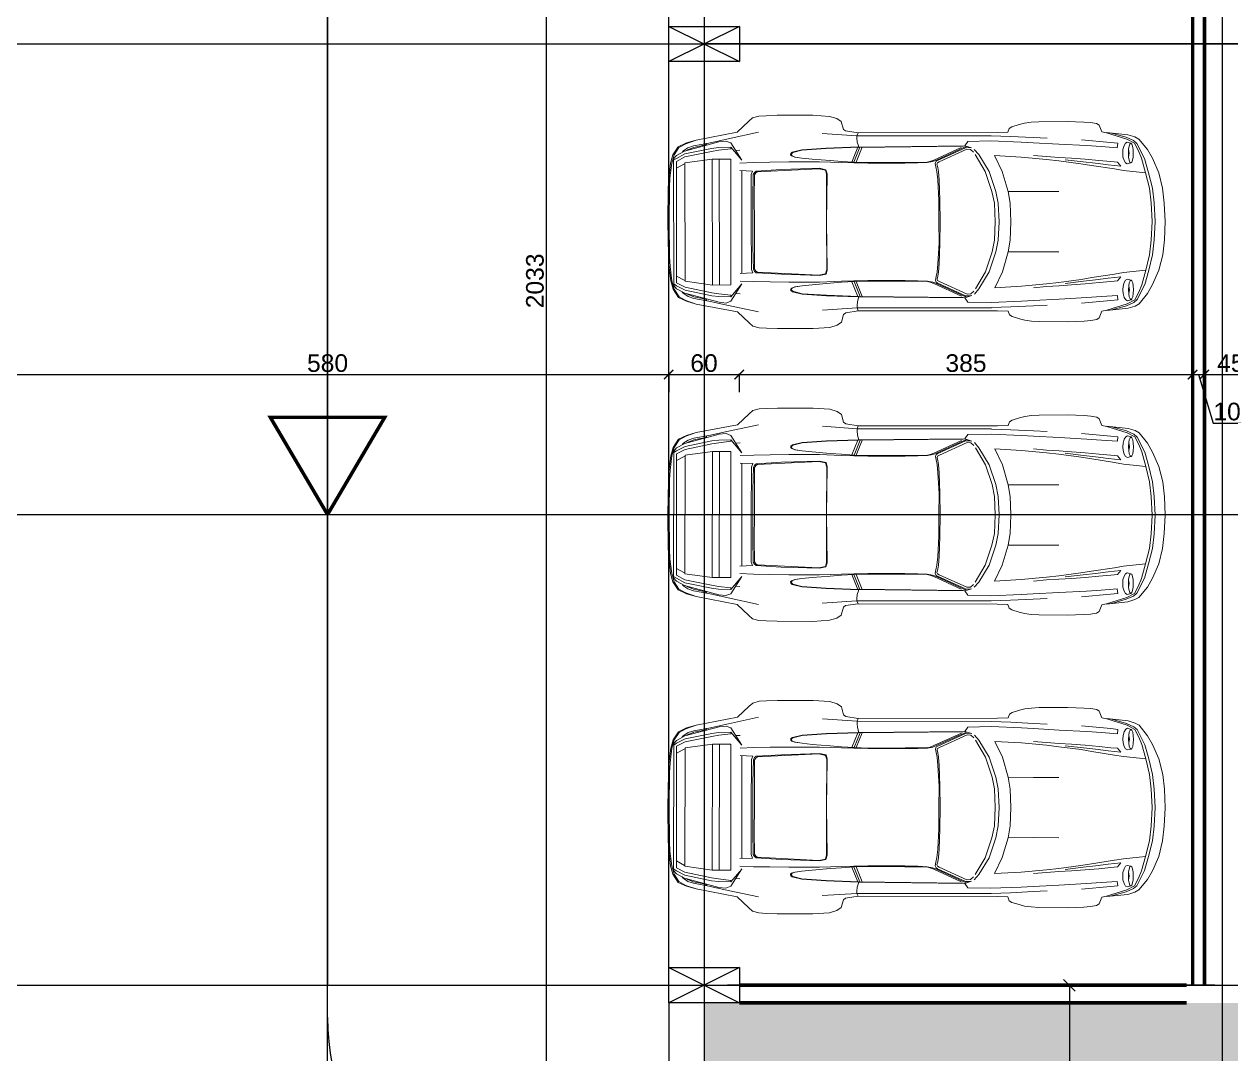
# Model space of a CAD drawing. Extents: x 250879 to 348495, y -51522 to -9360.
# Drawn here: x 302632 to 303658, y -23152 to -22276 of the extents above; entities that cross this region are included whole.
import ezdxf

# ---------------------------------------------------------------- set-up
doc = ezdxf.new("R2010")
doc.units = 0
doc.layers.get('0').update_dxf_attribs({"linetype": 'CONTINUOUS'})
doc.layers.get('DEFPOINTS').update_dxf_attribs({"color": 9, "linetype": 'CONTINUOUS'})
doc.layers.add('A-text finishing', color=6, linetype='CONTINUOUS', lineweight=13)
doc.layers.add('FIGURES', color=153, linetype='CONTINUOUS', lineweight=0)
for name, color, linetype in [('AXIS', 1, 'CONTINUOUS'), ('COLUMN', 5, 'CONTINUOUS'), ('FURNITURE', 4, 'CONTINUOUS'), ('HATCH', 8, 'CONTINUOUS'), ('WALL', 7, 'CONTINUOUS')]:
    doc.layers.add(name, color=color, linetype=linetype)
doc.styles.add('CITYBLUEPRINT', font='cityb___.ttf', dxfattribs={"width": 0.8})
doc.styles.get("Standard").update_dxf_attribs({"font": 'sanss___.ttf', "height": 15})
doc.dimstyles.new('50', dxfattribs={"dimtxt": 30, "dimasz": 10, "dimexe": 5, "dimexo": 6, "dimgap": 5, "dimtad": 0, "dimdec": 0, "dimdsep": 46, "dimtxsty": 'CITYBLUEPRINT', "dimblk1": 'OBLIQUE', "dimblk2": 'OBLIQUE', "dimsah": 1, "dimcen": 0.05, "dimdle": 0.03, "dimclrd": 24, "dimclre": 22, "dimclrt": 30, "dimadec": 0, "dimazin": 0, "dimtfac": 1, "dimtdec": 0, "dimtix": 1, "dimtmove": 0, "dimatfit": 3, "dimldrblk": 'OBLIQUE', "dimfxl": 1, "dimtolj": 1, "dimtzin": 0, "dimarcsym": 0})
doc.dimstyles.new('STANDARD$0', dxfattribs={"dimscale": 0, "dimtxt": 12, "dimasz": 8, "dimexe": 15, "dimexo": 0.0625, "dimgap": 2, "dimtad": 1, "dimdec": 0, "dimzin": 0, "dimdsep": 46, "dimtxsty": 'Standard', "dimblk1": 'ARCHTICK', "dimblk2": 'ARCHTICK', "dimsah": 1, "dimcen": 0.09, "dimdle": 15, "dimclrd": 3, "dimclre": 3, "dimclrt": 3, "dimazin": 0, "dimtfac": 1, "dimtdec": 0, "dimtofl": 0, "dimtmove": 1, "dimatfit": 3, "dimldrblk": 'ARCHTICK', "dimfxl": 1.0455, "dimfxlon": 1, "dimtolj": 1, "dimtzin": 0, "dimarcsym": 0})

# ---------------------------------------------------------------- blocks, each defined once
blk = doc.blocks.new('XREF1$0$02PCAR09')
at = {"color": 0, "linetype": 'ByBlock'}
for p, q in [((-139.39, 33.77), (-143.26, 30.05)), ((-138.14, 34.83), (-139.39, 33.77)), ((-136.04, 35.43), (-138.14, 34.83)), ((-133.57, 35.58), (-136.04, 35.43)), ((-129.86, 35.7), (-133.57, 35.58)), ((-117.88, 35.7), (-129.86, 35.7)), ((-112.33, 35.34), (-117.88, 35.7)), ((-109.85, 34.59), (-112.33, 35.34)), ((-108.47, 33.6), (-109.85, 34.59)), ((-107.73, 30.95), (-108.47, 33.6)), ((-48.85, 32.53), (-51.29, 31.76)), ((-47.09, 33.02), (-48.85, 32.53)), ((-44.85, 33.29), (-47.09, 33.02)), ((-42.26, 33.45), (-44.85, 33.29)), ((-32.75, 33.53), (-42.26, 33.45)), ((-27.18, 33.31), (-32.75, 33.53)), ((-24.96, 33.14), (-27.18, 33.31)), ((-22.98, 32.83), (-24.96, 33.14)), ((-22.13, 32.24), (-22.98, 32.83)), ((-143.26, 30.05), (-157.04, 27.42)), ((-136.16, 30.07), (-146.25, 27.9)), ((-103.18, 28.82), (-114.79, 29.59)), ((-107, 30.43), (-107.73, 30.95)), ((-102.8, 29.76), (-107, 30.43)), ((-103.18, 28.82), (-102.8, 29.76)), ((-58.2, 28.79), (-103.18, 28.82)), ((-103.18, 28.09), (-103.18, 28.82)), ((-56.22, 29.83), (-102.8, 29.76)), ((-58.2, 28.77), (-51.78, 28.55)), ((-52.64, 29.95), (-56.22, 29.83)), ((-52.16, 31.23), (-52.64, 29.95)), ((-51.29, 31.76), (-52.16, 31.23)), ((-51.78, 28.55), (-44.15, 28.14)), ((-21.22, 30), (-22.13, 32.24)), ((-19.65, 29.66), (-21.22, 30)), ((-12.48, 29.04), (-19.65, 29.78)), ((-12.79, 27.56), (-19.65, 29.66)), ((-13.04, 28.18), (-17.96, 29.55)), ((-10.14, 28.29), (-12.48, 29.04)), ((-8.78, 27.56), (-10.14, 28.29)), ((-164.79, 22.49), (-162.98, 25.22)), ((-162.81, 24.98), (-164.42, 22.49)), ((-162.98, 25.22), (-160.29, 26.5)), ((-160.49, 26.23), (-162.81, 24.98)), ((-159.78, 24.91), (-161.5, 23.73)), ((-149.39, 26.87), (-160.88, 23.8)), ((-151.85, 24.65), (-160.77, 22.81)), ((-157.04, 27.42), (-160.49, 26.23)), ((-160.29, 26.5), (-157.04, 27.42)), ((-159.78, 24.24), (-160.17, 23.99)), ((-157.91, 25.53), (-159.78, 24.91)), ((-157.91, 25.01), (-159.78, 24.24)), ((-152.81, 26.43), (-157.91, 25.53)), ((-153.83, 25.85), (-157.91, 25.01)), ((-153.47, 26.28), (-153.83, 25.85)), ((-146.25, 27.9), (-152.81, 26.43)), ((-149.51, 24.91), (-151.85, 24.65)), ((-145.43, 25.03), (-149.51, 24.91)), ((-149.51, 24.04), (-145.43, 24.53)), ((-147.04, 27.13), (-149.39, 26.87)), ((-145.43, 26.52), (-147.04, 27.13)), ((-141.73, 20.71), (-145.43, 26.52)), ((-145.43, 25.03), (-141.73, 20.73)), ((-145.43, 24.53), (-145.43, 25.03)), ((-121.6, 24.01), (-113.44, 24.57)), ((-121.58, 24.14), (-113.44, 24.69)), ((-113.44, 24.69), (-102.68, 25.08)), ((-113.44, 24.57), (-102.68, 24.96)), ((-104.9, 20.03), (-102.9, 24.96)), ((-104.22, 19.99), (-102.17, 24.96)), ((-101.45, 24.96), (-103.47, 19.98)), ((-103.06, 26.7), (-103.18, 28.09)), ((-102.68, 25.44), (-103.06, 26.7)), ((-67.1, 25.44), (-102.68, 25.06)), ((-102.68, 25.08), (-102.68, 25.44)), ((-102.68, 24.94), (-67.65, 25.32)), ((-102.68, 25.06), (-102.68, 24.94)), ((-77.45, 20.66), (-68.24, 24.88)), ((-67.39, 24.89), (-76.59, 20.66)), ((-76.17, 20.52), (-66.86, 24.77)), ((-66.4, 24.24), (-75.65, 20.03)), ((-66.42, 25.2), (-67.39, 24.89)), ((-67.1, 25.46), (-66.11, 26.89)), ((-67.1, 25.54), (-67.1, 25.54)), ((-64.81, 24.72), (-67.1, 25.46)), ((-66.86, 24.77), (-65.78, 24.81)), ((-65.14, 24.16), (-66.4, 24.24)), ((-58.32, 27.06), (-66.11, 26.89)), ((-65.78, 24.81), (-64.81, 24.72)), ((-48.2, 26.63), (-58.32, 27.06)), ((-44.15, 26.41), (-48.2, 26.63)), ((-44.15, 28.14), (-39.54, 27.93)), ((-35.6, 25.95), (-44.15, 26.41)), ((-26.33, 25.46), (-35.6, 25.95)), ((-28.03, 27.35), (-18.29, 26.45)), ((-21.41, 25.08), (-26.33, 25.46)), ((-16.03, 24.72), (-21.41, 25.08)), ((-18.29, 26.45), (-15.88, 26.19)), ((-15.88, 26.19), (-16.03, 24.72)), ((-14.12, 24.14), (-13.76, 25.41)), ((-13.76, 25.41), (-13.28, 26.26)), ((-13.28, 26.26), (-12.67, 26.55)), ((-10.59, 27.09), (-13.04, 28.18)), ((-10.26, 26.19), (-12.79, 27.56)), ((-12.67, 26.55), (-11.49, 26.19)), ((-12.31, 22.86), (-12.22, 24.26)), ((-12.22, 24.26), (-12.07, 25.22)), ((-12.22, 24.26), (-12.04, 22.86)), ((-12.07, 25.22), (-11.81, 25.93)), ((-11.81, 25.93), (-11.49, 26.19)), ((-11.49, 26.19), (-11.18, 25.93)), ((-11.18, 25.93), (-10.93, 25.22)), ((-10.93, 25.22), (-10.74, 24.13)), ((-9.43, 26.13), (-10.59, 27.09)), ((-8.9, 23.63), (-10.26, 26.19)), ((-6.9, 21.08), (-9.43, 26.13)), ((-5.94, 24.09), (-8.78, 27.56)), ((-165.56, 19.69), (-164.79, 22.49)), ((-164.42, 22.49), (-165.19, 19.69)), ((-163.6, 22.32), (-164.59, 21.21)), ((-163.6, 21.32), (-164.59, 20.71)), ((-164.59, -21.21), (-164.59, 21.21)), ((-160.88, 23.8), (-163.6, 22.32)), ((-160.77, 22.81), (-163.6, 21.32)), ((-163.6, 20.33), (-160.77, 21.82)), ((-163.6, 20.33), (-163.6, -20.33)), ((-161.5, 23.73), (-161.74, 23.33)), ((-160.77, 21.82), (-151.85, 23.66)), ((-160.77, 19.82), (-151.61, 21.07)), ((-151.85, 23.66), (-149.51, 24.04)), ((-151.61, 21.07), (-151.61, -21.07)), ((-151.61, 21.07), (-145.43, 21.07)), ((-149.26, 21.07), (-149.26, -21.19)), ((-145.43, -21.07), (-145.43, 21.07)), ((-142.39, 24.02), (-143.85, 23.95)), ((-125.42, 22.45), (-125.37, 22.96)), ((-125.08, 22.11), (-125.42, 22.45)), ((-125.37, 22.96), (-124.86, 23.34)), ((-125.15, 22.43), (-125.13, 22.84)), ((-124.89, 22.11), (-125.15, 22.43)), ((-125.13, 22.84), (-124.69, 23.22)), ((-124.01, 21.73), (-125.08, 22.11)), ((-123.84, 21.73), (-124.89, 22.11)), ((-124.86, 23.34), (-121.58, 24.14)), ((-124.69, 23.22), (-121.6, 24.01)), ((-121.62, 21.38), (-124.01, 21.73)), ((-121.62, 21.38), (-123.84, 21.73)), ((-118.22, 21.03), (-121.62, 21.38)), ((-112.19, 20.51), (-118.22, 21.03)), ((-108.37, 20.23), (-112.19, 20.51)), ((-104.22, 19.99), (-108.37, 20.23)), ((-78.74, 20.2), (-77.45, 20.66)), ((-77.21, 20.44), (-77.89, 20.2)), ((-76.59, 20.66), (-77.21, 20.44)), ((-76.95, 19.52), (-76.71, 20.25)), ((-76.71, 20.25), (-76.17, 20.52)), ((-64.13, 23.29), (-65.14, 24.16)), ((-62.4, 22.49), (-63.89, 24.21)), ((-60.22, 16.82), (-63.6, 22.49)), ((-58.97, 16.82), (-62.4, 22.49)), ((-57.13, 22.11), (-54.53, 16.8)), ((-48.2, 21.63), (-57.13, 22.11)), ((-39.78, 20.85), (-48.2, 21.63)), ((-39.78, 21.75), (-44.12, 22.11)), ((-35.6, 21.46), (-39.78, 21.75)), ((-35.6, 20.37), (-39.78, 20.85)), ((-31.38, 21.21), (-35.6, 21.46)), ((-28.21, 19.38), (-35.6, 20.37)), ((-33.48, 20.69), (-27.45, 19.99)), ((-26.79, 20.88), (-31.38, 21.21)), ((-22.2, 20.45), (-26.79, 20.88)), ((-18.2, 20.06), (-22.2, 20.45)), ((-14.22, 22.91), (-14.12, 24.14)), ((-14.12, 21.68), (-14.22, 22.91)), ((-13.76, 20.44), (-14.12, 21.68)), ((-13.28, 19.65), (-13.76, 20.44)), ((-12.24, 21.56), (-12.31, 22.86)), ((-12.04, 22.86), (-12.24, 21.56)), ((-12.07, 20.57), (-12.24, 21.58)), ((-11.81, 19.84), (-12.07, 20.57)), ((-10.93, 20.51), (-11.18, 19.81)), ((-10.74, 21.58), (-10.93, 20.51)), ((-10.74, 24.13), (-10.69, 22.86)), ((-10.69, 22.86), (-10.74, 21.58)), ((-7.91, 21.15), (-8.9, 23.63)), ((-6.56, 16.32), (-7.91, 21.15)), ((-5.57, 16.32), (-6.9, 21.08)), ((-4.27, 21.14), (-5.94, 24.09)), ((-2.17, 16.31), (-4.27, 21.14)), ((-166.21, 14.44), (-165.56, 19.69)), ((-165.19, 19.69), (-165.8, 14.82)), ((-163.6, 18.05), (-160.88, 19.53)), ((-160.77, 19.82), (-160.77, -19.82)), ((-137.77, 19.96), (-142.39, 19.75)), ((-138.14, 17.06), (-142.38, 17.26)), ((-141.73, 17.26), (-141.73, -17.16)), ((-138.57, 15.9), (-138.14, 17.06)), ((-137.51, 16.58), (-137.9, 15.9)), ((-132.34, 20.03), (-137.77, 19.96)), ((-136.98, 17.01), (-137.51, 16.58)), ((-137.48, 15.78), (-137.08, 16.44)), ((-137.08, 16.44), (-136.55, 16.78)), ((-128.55, 17.52), (-136.98, 17.01)), ((-136.55, 16.78), (-115.95, 17.82)), ((-126.04, 20.1), (-132.34, 20.03)), ((-115.76, 17.94), (-128.55, 17.52)), ((-115.78, 20.11), (-126.04, 20.1)), ((-115.95, 17.82), (-113.73, 17.36)), ((-108.37, 19.87), (-115.78, 20.11)), ((-113.56, 17.48), (-115.76, 17.94)), ((-113.73, 17.36), (-113.35, 15.95)), ((-113.2, 16.07), (-113.56, 17.48)), ((-104.27, 19.73), (-108.37, 19.87)), ((-99.56, 19.65), (-104.27, 19.73)), ((-99.52, 19.84), (-104.22, 19.99)), ((-87.11, 19.64), (-99.56, 19.65)), ((-87.11, 19.87), (-99.52, 19.84)), ((-82.86, 19.87), (-87.11, 19.87)), ((-82.86, 19.72), (-87.11, 19.64)), ((-79.67, 19.98), (-82.86, 19.87)), ((-79.63, 19.86), (-82.86, 19.72)), ((-79.67, 19.96), (-78.74, 20.2)), ((-77.89, 20.2), (-79.63, 19.86)), ((-76.73, 18.37), (-76.95, 19.52)), ((-76.42, 16.82), (-76.73, 18.37)), ((-76.22, 19.69), (-76.44, 19.24)), ((-76.44, 19.24), (-76.15, 18.22)), ((-76.1, 14.07), (-76.42, 16.82)), ((-75.65, 20.03), (-76.22, 19.69)), ((-76.15, 18.22), (-75.93, 16.82)), ((-75.93, 16.82), (-75.72, 13.98)), ((-60.22, 16.82), (-60.22, 16.82)), ((-58, 10.14), (-60.22, 16.82)), ((-56.75, 10.14), (-58.97, 16.82)), ((-54.53, 16.8), (-52.55, 10.14)), ((-24.62, 18.78), (-28.21, 19.38)), ((-27.45, 19.99), (-23.36, 19.5)), ((-17.01, 17.6), (-24.62, 18.78)), ((-23.36, 19.5), (-19.12, 18.97)), ((-19.12, 18.97), (-14.89, 18.51)), ((-16, 19.87), (-18.2, 20.06)), ((-13.95, 17.11), (-17.01, 17.6)), ((-14.89, 18.51), (-16, 19.87)), ((-6.56, 16.32), (-13.95, 17.11)), ((-12.67, 19.33), (-13.28, 19.65)), ((-11.49, 19.6), (-12.67, 19.33)), ((-11.49, 19.6), (-11.81, 19.84)), ((-11.18, 19.81), (-11.49, 19.6)), ((-5.26, 11.13), (-6.56, 16.32)), ((-4.27, 11.13), (-5.57, 16.32)), ((-0.87, 11.13), (-2.17, 16.31)), ((-166.35, 11.22), (-166.21, 14.44)), ((-165.8, 14.82), (-165.94, 11.59)), ((-138.66, 0), (-138.57, 15.9)), ((-137.9, 15.9), (-138.04, 8.28)), ((-137.56, 8.16), (-137.48, 15.78)), ((-113.4, -0.02), (-113.2, 16.07)), ((-113.35, 15.95), (-113.4, 0.02)), ((-76.1, 14.07), (-75.74, 7.15)), ((-75.72, 13.98), (-75.43, 7.15)), ((-166.57, 0.02), (-166.35, 11.22)), ((-165.94, 11.59), (-166.08, 0)), ((-138.04, 8.28), (-138.04, 0)), ((-137.56, 0), (-137.56, 8.16)), ((-57.13, 6.18), (-58, 10.14)), ((-55.9, 6.18), (-56.75, 10.14)), ((-52.55, 10.14), (-44.12, 10.09)), ((-52.55, 10.14), (-51.92, 6.18)), ((-44.12, 10.09), (-35.6, 10.09)), ((-4.7, 6.2), (-5.26, 11.13)), ((-3.7, 6.2), (-4.27, 11.13)), ((-0.31, 6.18), (-0.87, 11.13)), ((-75.74, 7.15), (-75.77, 0)), ((-75.43, 7.15), (-75.4, 0)), ((-56.89, 0), (-57.13, 6.18)), ((-55.64, 0), (-55.9, 6.18)), ((-51.92, 6.18), (-51.68, 0)), ((-4.39, 0), (-4.7, 6.2)), ((-3.4, 0), (-3.7, 6.2)), ((0, 0), (-0.31, 6.18)), ((-165.94, -11.59), (-166.08, 0)), ((-138.66, 0), (-138.57, -15.9)), ((-138.04, -8.28), (-138.04, 0)), ((-137.56, 0), (-137.56, -8.16)), ((-113.4, 0.02), (-113.2, -16.07)), ((-75.74, -7.15), (-75.77, 0)), ((-75.43, -7.15), (-75.4, 0)), ((-56.89, 0), (-57.13, -6.18)), ((-55.64, 0), (-55.9, -6.18)), ((-51.92, -6.18), (-51.68, 0)), ((-4.39, 0), (-4.7, -6.2)), ((-3.4, 0), (-3.7, -6.2)), ((0, 0), (-0.31, -6.18)), ((-166.57, -0.02), (-166.35, -11.22)), ((-113.35, -15.95), (-113.4, -0.02)), ((-76.1, -14.07), (-75.74, -7.15)), ((-75.72, -13.98), (-75.43, -7.15)), ((-57.13, -6.18), (-58, -10.14)), ((-55.9, -6.18), (-56.75, -10.14)), ((-52.55, -10.14), (-51.92, -6.18)), ((-4.7, -6.2), (-5.26, -11.13)), ((-3.7, -6.2), (-4.27, -11.13)), ((-0.31, -6.18), (-0.87, -11.13)), ((-166.35, -11.22), (-166.21, -14.44)), ((-165.8, -14.82), (-165.94, -11.59)), ((-137.9, -15.9), (-138.04, -8.28)), ((-137.56, -8.16), (-137.48, -15.78)), ((-58, -10.14), (-60.22, -16.82)), ((-56.75, -10.14), (-58.97, -16.82)), ((-54.53, -16.8), (-52.55, -10.14)), ((-52.55, -10.14), (-44.12, -10.09)), ((-44.12, -10.09), (-35.6, -10.09)), ((-5.26, -11.13), (-6.56, -16.32)), ((-4.27, -11.13), (-5.57, -16.32)), ((-0.87, -11.13), (-2.17, -16.31)), ((-166.21, -14.44), (-165.56, -19.69)), ((-165.19, -19.69), (-165.8, -14.82)), ((-138.57, -15.9), (-138.14, -17.06)), ((-137.51, -16.58), (-137.9, -15.9)), ((-137.48, -15.78), (-137.08, -16.44)), ((-113.73, -17.36), (-113.35, -15.95)), ((-113.2, -16.07), (-113.56, -17.48)), ((-76.1, -14.07), (-76.42, -16.82)), ((-75.93, -16.82), (-75.72, -13.98)), ((-165.56, -19.69), (-164.79, -22.49)), ((-164.42, -22.49), (-165.19, -19.69)), ((-163.6, -18.05), (-160.88, -19.53)), ((-160.77, -19.82), (-151.61, -21.07)), ((-137.77, -19.96), (-142.39, -19.75)), ((-138.14, -17.06), (-142.38, -17.26)), ((-132.34, -20.03), (-137.77, -19.96)), ((-136.98, -17.01), (-137.51, -16.58)), ((-137.08, -16.44), (-136.55, -16.78)), ((-128.55, -17.52), (-136.98, -17.01)), ((-136.55, -16.78), (-115.95, -17.82)), ((-126.04, -20.1), (-132.34, -20.03)), ((-115.76, -17.94), (-128.55, -17.52)), ((-115.78, -20.11), (-126.04, -20.1)), ((-115.95, -17.82), (-113.73, -17.36)), ((-108.37, -19.87), (-115.78, -20.11)), ((-113.56, -17.48), (-115.76, -17.94)), ((-104.27, -19.73), (-108.37, -19.87)), ((-104.22, -19.99), (-108.37, -20.23)), ((-104.9, -20.03), (-102.9, -24.96)), ((-99.56, -19.65), (-104.27, -19.73)), ((-99.52, -19.84), (-104.22, -19.99)), ((-104.22, -19.99), (-102.17, -24.96)), ((-101.45, -24.96), (-103.47, -19.98)), ((-87.11, -19.64), (-99.56, -19.65)), ((-87.11, -19.87), (-99.52, -19.84)), ((-82.86, -19.72), (-87.11, -19.64)), ((-82.86, -19.87), (-87.11, -19.87)), ((-79.63, -19.86), (-82.86, -19.72)), ((-79.67, -19.98), (-82.86, -19.87)), ((-79.67, -19.96), (-78.74, -20.2)), ((-77.89, -20.2), (-79.63, -19.86)), ((-78.74, -20.2), (-77.45, -20.66)), ((-77.21, -20.44), (-77.89, -20.2)), ((-76.73, -18.37), (-76.95, -19.52)), ((-76.95, -19.52), (-76.71, -20.25)), ((-76.42, -16.82), (-76.73, -18.37)), ((-76.44, -19.24), (-76.15, -18.22)), ((-76.22, -19.69), (-76.44, -19.24)), ((-75.65, -20.03), (-76.22, -19.69)), ((-76.15, -18.22), (-75.93, -16.82)), ((-66.4, -24.24), (-75.65, -20.03)), ((-60.22, -16.82), (-63.6, -22.49)), ((-58.97, -16.82), (-62.4, -22.49)), ((-60.22, -16.82), (-60.22, -16.82)), ((-57.13, -22.11), (-54.53, -16.8)), ((-28.21, -19.38), (-35.6, -20.37)), ((-33.48, -20.69), (-27.45, -19.99)), ((-24.62, -18.78), (-28.21, -19.38)), ((-27.45, -19.99), (-23.36, -19.5)), ((-17.01, -17.6), (-24.62, -18.78)), ((-23.36, -19.5), (-19.12, -18.97)), ((-18.2, -20.06), (-22.2, -20.45)), ((-19.12, -18.97), (-14.89, -18.51)), ((-16, -19.87), (-18.2, -20.06)), ((-13.95, -17.11), (-17.01, -17.6)), ((-14.89, -18.51), (-16, -19.87)), ((-6.56, -16.32), (-13.95, -17.11)), ((-13.28, -19.65), (-13.76, -20.44)), ((-12.67, -19.33), (-13.28, -19.65)), ((-11.49, -19.6), (-12.67, -19.33)), ((-11.81, -19.84), (-12.07, -20.57)), ((-11.49, -19.6), (-11.81, -19.84)), ((-11.18, -19.81), (-11.49, -19.6)), ((-10.93, -20.51), (-11.18, -19.81)), ((-6.56, -16.32), (-7.91, -21.15)), ((-5.57, -16.32), (-6.9, -21.08)), ((-2.17, -16.31), (-4.27, -21.14)), ((-164.79, -22.49), (-162.98, -25.22)), ((-163.6, -21.32), (-164.59, -20.71)), ((-163.6, -22.32), (-164.59, -21.21)), ((-162.81, -24.98), (-164.42, -22.49)), ((-163.6, -20.33), (-160.77, -21.82)), ((-160.77, -22.81), (-163.6, -21.32)), ((-160.88, -23.8), (-163.6, -22.32)), ((-161.5, -23.73), (-161.74, -23.33)), ((-159.78, -24.91), (-161.5, -23.73)), ((-149.39, -26.87), (-160.88, -23.8)), ((-160.77, -21.82), (-151.85, -23.66)), ((-151.85, -24.65), (-160.77, -22.81)), ((-159.78, -24.24), (-160.17, -23.99)), ((-151.85, -23.66), (-149.51, -24.04)), ((-151.61, -21.07), (-145.43, -21.07)), ((-149.51, -24.04), (-145.43, -24.53)), ((-141.73, -20.71), (-145.43, -26.52)), ((-145.43, -25.03), (-141.73, -20.73)), ((-142.39, -24.02), (-143.85, -23.95)), ((-125.08, -22.11), (-125.42, -22.45)), ((-125.42, -22.45), (-125.37, -22.96)), ((-125.37, -22.96), (-124.86, -23.34)), ((-124.89, -22.11), (-125.15, -22.43)), ((-125.15, -22.43), (-125.13, -22.84)), ((-125.13, -22.84), (-124.69, -23.22)), ((-124.01, -21.73), (-125.08, -22.11)), ((-123.84, -21.73), (-124.89, -22.11)), ((-124.86, -23.34), (-121.58, -24.14)), ((-124.69, -23.22), (-121.6, -24.01)), ((-121.62, -21.38), (-124.01, -21.73)), ((-121.62, -21.38), (-123.84, -21.73)), ((-118.22, -21.03), (-121.62, -21.38)), ((-121.6, -24.01), (-113.44, -24.57)), ((-121.58, -24.14), (-113.44, -24.69)), ((-112.19, -20.51), (-118.22, -21.03)), ((-108.37, -20.23), (-112.19, -20.51)), ((-77.45, -20.66), (-68.24, -24.88)), ((-76.59, -20.66), (-77.21, -20.44)), ((-76.71, -20.25), (-76.17, -20.52)), ((-67.39, -24.89), (-76.59, -20.66)), ((-76.17, -20.52), (-66.86, -24.77)), ((-65.14, -24.16), (-66.4, -24.24)), ((-64.13, -23.29), (-65.14, -24.16)), ((-62.4, -22.49), (-63.89, -24.21)), ((-48.2, -21.63), (-57.13, -22.11)), ((-39.78, -20.85), (-48.2, -21.63)), ((-39.78, -21.75), (-44.12, -22.11)), ((-35.6, -20.37), (-39.78, -20.85)), ((-35.6, -21.46), (-39.78, -21.75)), ((-31.38, -21.21), (-35.6, -21.46)), ((-26.79, -20.88), (-31.38, -21.21)), ((-22.2, -20.45), (-26.79, -20.88)), ((-14.12, -21.68), (-14.22, -22.91)), ((-14.22, -22.91), (-14.12, -24.14)), ((-13.76, -20.44), (-14.12, -21.68)), ((-14.12, -24.14), (-13.76, -25.41)), ((-12.24, -21.56), (-12.31, -22.86)), ((-12.31, -22.86), (-12.22, -24.26)), ((-12.07, -20.57), (-12.24, -21.58)), ((-12.04, -22.86), (-12.24, -21.56)), ((-12.22, -24.26), (-12.04, -22.86)), ((-10.74, -21.58), (-10.93, -20.51)), ((-10.93, -25.22), (-10.74, -24.13)), ((-10.69, -22.86), (-10.74, -21.58)), ((-10.74, -24.13), (-10.69, -22.86)), ((-8.9, -23.63), (-10.26, -26.19)), ((-6.9, -21.08), (-9.43, -26.13)), ((-7.91, -21.15), (-8.9, -23.63)), ((-5.94, -24.09), (-8.78, -27.56)), ((-4.27, -21.14), (-5.94, -24.09)), ((-162.98, -25.22), (-160.29, -26.5)), ((-160.49, -26.23), (-162.81, -24.98)), ((-157.04, -27.42), (-160.49, -26.23)), ((-160.29, -26.5), (-157.04, -27.42)), ((-157.91, -25.01), (-159.78, -24.24)), ((-157.91, -25.53), (-159.78, -24.91)), ((-153.83, -25.85), (-157.91, -25.01)), ((-152.81, -26.43), (-157.91, -25.53)), ((-143.26, -30.05), (-157.04, -27.42)), ((-153.47, -26.28), (-153.83, -25.85)), ((-146.25, -27.9), (-152.81, -26.43)), ((-149.51, -24.91), (-151.85, -24.65)), ((-145.43, -25.03), (-149.51, -24.91)), ((-147.04, -27.13), (-149.39, -26.87)), ((-145.43, -26.52), (-147.04, -27.13)), ((-136.16, -30.07), (-146.25, -27.9)), ((-145.43, -24.53), (-145.43, -25.03)), ((-113.44, -24.57), (-102.68, -24.96)), ((-113.44, -24.69), (-102.68, -25.08)), ((-103.06, -26.7), (-103.18, -28.09)), ((-103.18, -28.09), (-103.18, -28.82)), ((-102.68, -25.44), (-103.06, -26.7)), ((-102.68, -25.06), (-102.68, -24.94)), ((-102.68, -24.94), (-67.65, -25.32)), ((-67.1, -25.44), (-102.68, -25.06)), ((-102.68, -25.08), (-102.68, -25.44)), ((-66.42, -25.2), (-67.39, -24.89)), ((-64.81, -24.72), (-67.1, -25.46)), ((-67.1, -25.46), (-66.11, -26.89)), ((-67.1, -25.54), (-67.1, -25.54)), ((-66.86, -24.77), (-65.78, -24.81)), ((-58.32, -27.06), (-66.11, -26.89)), ((-65.78, -24.81), (-64.81, -24.72)), ((-48.2, -26.63), (-58.32, -27.06)), ((-51.78, -28.55), (-44.15, -28.14)), ((-44.15, -26.41), (-48.2, -26.63)), ((-35.6, -25.95), (-44.15, -26.41)), ((-44.15, -28.14), (-39.54, -27.93)), ((-26.33, -25.46), (-35.6, -25.95)), ((-28.03, -27.35), (-18.29, -26.45)), ((-21.41, -25.08), (-26.33, -25.46)), ((-16.03, -24.72), (-21.41, -25.08)), ((-12.79, -27.56), (-19.65, -29.66)), ((-18.29, -26.45), (-15.88, -26.19)), ((-13.04, -28.18), (-17.96, -29.55)), ((-15.88, -26.19), (-16.03, -24.72)), ((-13.76, -25.41), (-13.28, -26.26)), ((-13.28, -26.26), (-12.67, -26.55)), ((-10.59, -27.09), (-13.04, -28.18)), ((-10.26, -26.19), (-12.79, -27.56)), ((-12.67, -26.55), (-11.49, -26.19)), ((-12.22, -24.26), (-12.07, -25.22)), ((-12.07, -25.22), (-11.81, -25.93)), ((-11.81, -25.93), (-11.49, -26.19)), ((-11.49, -26.19), (-11.18, -25.93)), ((-11.18, -25.93), (-10.93, -25.22)), ((-9.43, -26.13), (-10.59, -27.09)), ((-8.78, -27.56), (-10.14, -28.29)), ((-139.39, -33.77), (-143.26, -30.05)), ((-103.18, -28.82), (-114.79, -29.59)), ((-107.73, -30.95), (-108.47, -33.6)), ((-107, -30.43), (-107.73, -30.95)), ((-102.8, -29.76), (-107, -30.43)), ((-58.2, -28.79), (-103.18, -28.82)), ((-103.18, -28.82), (-102.8, -29.76)), ((-56.22, -29.83), (-102.8, -29.76)), ((-58.2, -28.77), (-51.78, -28.55)), ((-52.64, -29.95), (-56.22, -29.83)), ((-52.16, -31.23), (-52.64, -29.95)), ((-51.29, -31.76), (-52.16, -31.23)), ((-48.85, -32.53), (-51.29, -31.76)), ((-22.13, -32.24), (-22.98, -32.83)), ((-21.22, -30), (-22.13, -32.24)), ((-19.65, -29.66), (-21.22, -30)), ((-12.48, -29.04), (-19.65, -29.78)), ((-10.14, -28.29), (-12.48, -29.04)), ((-138.14, -34.83), (-139.39, -33.77)), ((-136.04, -35.43), (-138.14, -34.83)), ((-133.57, -35.58), (-136.04, -35.43)), ((-129.86, -35.7), (-133.57, -35.58)), ((-117.88, -35.7), (-129.86, -35.7)), ((-112.33, -35.34), (-117.88, -35.7)), ((-109.85, -34.59), (-112.33, -35.34)), ((-108.47, -33.6), (-109.85, -34.59)), ((-47.09, -33.02), (-48.85, -32.53)), ((-44.85, -33.29), (-47.09, -33.02)), ((-42.26, -33.45), (-44.85, -33.29)), ((-32.75, -33.53), (-42.26, -33.45)), ((-27.18, -33.31), (-32.75, -33.53)), ((-24.96, -33.14), (-27.18, -33.31)), ((-22.98, -32.83), (-24.96, -33.14))]:
    blk.add_line(p, q, dxfattribs=at)
blk = doc.blocks.new('COLUMN')
at = {"layer": 'AXIS'}
for p, q in [((236924.7, -9644.3), (236984.7, -9674.3)), ((236984.7, -9644.3), (236924.7, -9674.3))]:
    blk.add_line(p, q, dxfattribs=at)
at = {"layer": 'COLUMN'}
blk.add_lwpolyline([(236924.7, -9644.3), (236984.7, -9644.3), (236984.7, -9674.3), (236924.7, -9674.3)], close=True, dxfattribs=at)
blk = doc.blocks.new('AXISG')
at = {"layer": 'AXIS'}
for p, q in [((306715.5, -23682.8), (306715.5, -19766.8)), ((307035.7, -19949.2), (307035.7, -23531.7)), ((305587.5, -22292.8), (307936.9, -22292.8)), ((305587.5, -22693), (307936.9, -22693)), ((305587.5, -23093.2), (307936.9, -23093.2))]:
    blk.add_line(p, q, dxfattribs=at)
at = {"layer": 'WALL', "linetype": 'Continuous'}
for p in [(70081, -12633.6), (70081, -13433.9)]:
    blk.add_blockref('COLUMN', p, dxfattribs=at)
blk = doc.blocks.new('_ARCHTICK')
at = {"color": 0, "linetype": 'ByBlock', "const_width": 0.15}
blk.add_lwpolyline([(-0.5, -0.5), (0.5, 0.5)], dxfattribs=at)
blk = doc.blocks.new('*D484')
at = {"layer": 'DEFPOINTS', "color": 0, "linetype": 'Continuous', "transparency": 16777216}
for p in [(302599.8, -22307.8), (303180.1, -22307.8), (303180.1, -22574)]:
    blk.add_point(p, dxfattribs=at)
at = {"layer": 'WALL', "color": 3, "linetype": 'Continuous', "lineweight": -2, "transparency": 16777216}
for p, q in [((302584.8, -22574), (303195.1, -22574)), ((302599.8, -22573), (302599.8, -22589)), ((303180.1, -22573), (303180.1, -22589))]:
    blk.add_line(p, q, dxfattribs=at)
at = {"layer": 'WALL', "color": 3, "linetype": 'Continuous', "lineweight": -2, "transparency": 16777216, "xscale": 8, "yscale": 8, "zscale": 8, "rotation": 180}
blk.add_blockref('_ARCHTICK', (302599.8, -22574), dxfattribs=at)
at = {"layer": 'WALL', "color": 3, "linetype": 'Continuous', "lineweight": -2, "transparency": 16777216, "xscale": 8, "yscale": 8, "zscale": 8}
blk.add_blockref('_ARCHTICK', (303180.1, -22574), dxfattribs=at)
at = {"layer": 'WALL', "color": 3, "linetype": 'Continuous', "transparency": 16777216, "insert": (302890, -22564.3), "char_height": 15, "attachment_point": 5}
blk.add_mtext('\\A1;580', dxfattribs=at)
blk = doc.blocks.new('*D485')
at = {"layer": 'DEFPOINTS', "color": 0, "linetype": 'Continuous', "transparency": 16777216}
for p in [(303180.1, -22307.8), (303240.1, -22307.8), (303240.1, -22574)]:
    blk.add_point(p, dxfattribs=at)
at = {"layer": 'WALL', "color": 3, "linetype": 'Continuous', "lineweight": -2, "transparency": 16777216}
for p, q in [((303165.1, -22574), (303255.1, -22574)), ((303180.1, -22573), (303180.1, -22589)), ((303240.1, -22573), (303240.1, -22589))]:
    blk.add_line(p, q, dxfattribs=at)
at = {"layer": 'WALL', "color": 3, "linetype": 'Continuous', "lineweight": -2, "transparency": 16777216, "xscale": 8, "yscale": 8, "zscale": 8, "rotation": 180}
blk.add_blockref('_ARCHTICK', (303180.1, -22574), dxfattribs=at)
at = {"layer": 'WALL', "color": 3, "linetype": 'Continuous', "lineweight": -2, "transparency": 16777216, "xscale": 8, "yscale": 8, "zscale": 8}
blk.add_blockref('_ARCHTICK', (303240.1, -22574), dxfattribs=at)
at = {"layer": 'WALL', "color": 3, "linetype": 'Continuous', "transparency": 16777216, "insert": (303210.1, -22564.3), "char_height": 15, "attachment_point": 5}
blk.add_mtext('\\A1;60', dxfattribs=at)
blk = doc.blocks.new('*D486')
at = {"layer": 'DEFPOINTS', "color": 0, "linetype": 'Continuous', "transparency": 16777216}
for p in [(303240.1, -22307.8), (303625.6, -22544.2), (303625.6, -22574)]:
    blk.add_point(p, dxfattribs=at)
at = {"layer": 'WALL', "color": 3, "linetype": 'Continuous', "lineweight": -2, "transparency": 16777216}
for p, q in [((303225.1, -22574), (303640.6, -22574)), ((303240.1, -22573), (303240.1, -22589)), ((303625.6, -22573), (303625.6, -22589))]:
    blk.add_line(p, q, dxfattribs=at)
at = {"layer": 'WALL', "color": 3, "linetype": 'Continuous', "lineweight": -2, "transparency": 16777216, "xscale": 8, "yscale": 8, "zscale": 8, "rotation": 180}
blk.add_blockref('_ARCHTICK', (303240.1, -22574), dxfattribs=at)
at = {"layer": 'WALL', "color": 3, "linetype": 'Continuous', "lineweight": -2, "transparency": 16777216, "xscale": 8, "yscale": 8, "zscale": 8}
blk.add_blockref('_ARCHTICK', (303625.6, -22574), dxfattribs=at)
at = {"layer": 'WALL', "color": 3, "linetype": 'Continuous', "transparency": 16777216, "insert": (303432.9, -22564.3), "char_height": 15, "attachment_point": 5}
blk.add_mtext('\\A1;385', dxfattribs=at)
blk = doc.blocks.new('*D487')
at = {"layer": 'DEFPOINTS', "color": 0, "linetype": 'Continuous', "transparency": 16777216}
for p in [(303625.6, -22544.2), (303635.6, -22551.3), (303635.6, -22574)]:
    blk.add_point(p, dxfattribs=at)
at = {"layer": 'WALL', "color": 3, "linetype": 'Continuous', "lineweight": -2, "transparency": 16777216}
for p, q in [((303610.6, -22574), (303650.6, -22574)), ((303625.6, -22573), (303625.6, -22589)), ((303630.6, -22574), (303643, -22615.2)), ((303635.6, -22573), (303635.6, -22589)), ((303643, -22615.2), (303666.8, -22615.2))]:
    blk.add_line(p, q, dxfattribs=at)
at = {"layer": 'WALL', "color": 3, "linetype": 'Continuous', "lineweight": -2, "transparency": 16777216, "xscale": 8, "yscale": 8, "zscale": 8, "rotation": 180}
blk.add_blockref('_ARCHTICK', (303625.6, -22574), dxfattribs=at)
at = {"layer": 'WALL', "color": 3, "linetype": 'Continuous', "lineweight": -2, "transparency": 16777216, "xscale": 8, "yscale": 8, "zscale": 8}
blk.add_blockref('_ARCHTICK', (303635.6, -22574), dxfattribs=at)
at = {"layer": 'WALL', "color": 3, "linetype": 'Continuous', "transparency": 16777216, "insert": (303654.9, -22605.5), "char_height": 15, "attachment_point": 5}
blk.add_mtext('\\A1;10', dxfattribs=at)
blk = doc.blocks.new('*D488')
at = {"layer": 'DEFPOINTS', "color": 0, "linetype": 'Continuous', "transparency": 16777216}
for p in [(303680.6, -22520.8), (303635.6, -22551.3), (303680.6, -22574)]:
    blk.add_point(p, dxfattribs=at)
at = {"layer": 'WALL', "color": 3, "linetype": 'Continuous', "lineweight": -2, "transparency": 16777216}
for p, q in [((303620.6, -22574), (303695.6, -22574)), ((303635.6, -22573), (303635.6, -22589)), ((303680.6, -22573), (303680.6, -22589))]:
    blk.add_line(p, q, dxfattribs=at)
at = {"layer": 'WALL', "color": 3, "linetype": 'Continuous', "lineweight": -2, "transparency": 16777216, "xscale": 8, "yscale": 8, "zscale": 8, "rotation": 180}
blk.add_blockref('_ARCHTICK', (303635.6, -22574), dxfattribs=at)
at = {"layer": 'WALL', "color": 3, "linetype": 'Continuous', "lineweight": -2, "transparency": 16777216, "xscale": 8, "yscale": 8, "zscale": 8}
blk.add_blockref('_ARCHTICK', (303680.6, -22574), dxfattribs=at)
at = {"layer": 'WALL', "color": 3, "linetype": 'Continuous', "transparency": 16777216, "insert": (303658.1, -22564.3), "char_height": 15, "attachment_point": 5}
blk.add_mtext('\\A1;45', dxfattribs=at)
blk = doc.blocks.new('*D493')
at = {"layer": 'DEFPOINTS', "color": 0, "linetype": 'Continuous', "transparency": 16777216}
for p in [(303076.1, -21477.8), (303180.1, -21477.8), (303027.1, -23510.7)]:
    blk.add_point(p, dxfattribs=at)
at = {"layer": 'WALL', "color": 3, "linetype": 'Continuous', "lineweight": -2, "transparency": 16777216}
for p, q in [((303076.1, -23525.7), (303076.1, -21462.8)), ((303077.2, -21477.8), (303061.1, -21477.8)), ((303075.1, -23510.7), (303091.1, -23510.7))]:
    blk.add_line(p, q, dxfattribs=at)
at = {"layer": 'WALL', "color": 3, "linetype": 'Continuous', "lineweight": -2, "transparency": 16777216, "xscale": 8, "yscale": 8, "zscale": 8}
for p, rotation in [((303076.1, -21477.8), 90), ((303076.1, -23510.7), 270)]:
    blk.add_blockref('_ARCHTICK', p, dxfattribs=dict(at, rotation=rotation))
at = {"layer": 'WALL', "color": 3, "linetype": 'Continuous', "transparency": 16777216, "insert": (303066.4, -22494.3), "char_height": 15, "attachment_point": 5, "rotation": 90}
blk.add_mtext('\\A1;2033', dxfattribs=at)
blk = doc.blocks.new('_Oblique')
at = {"color": 0, "lineweight": -2}
blk.add_line((-0.5, -0.5), (0.5, 0.5), dxfattribs=at)
blk = doc.blocks.new('*D2282')
at = {"layer": 'DEFPOINTS', "color": 0, "linetype": 'Continuous', "transparency": 16777216}
for p in [(303520.8, -23093.2), (303650.6, -23093.2), (303650.6, -23510.7)]:
    blk.add_point(p, dxfattribs=at)
at = {"layer": 'WALL', "color": 22, "linetype": 'Continuous', "lineweight": -2, "transparency": 16777216}
for p, q in [((303644.6, -23093.2), (303515.8, -23093.2)), ((303644.6, -23510.7), (303515.8, -23510.7))]:
    blk.add_line(p, q, dxfattribs=at)
at = {"layer": 'WALL', "color": 24, "linetype": 'Continuous', "lineweight": -2, "transparency": 16777216}
for p, q in [((303520.8, -23093.1), (303520.8, -23276.1)), ((303520.8, -23510.7), (303520.8, -23327.8))]:
    blk.add_line(p, q, dxfattribs=at)
at = {"layer": 'WALL', "color": 24, "linetype": 'Continuous', "lineweight": -2, "transparency": 16777216, "xscale": 10, "yscale": 10, "zscale": 10}
for p, rotation in [((303520.8, -23093.2), 90), ((303520.8, -23510.7), 270)]:
    blk.add_blockref('_Oblique', p, dxfattribs=dict(at, rotation=rotation))
at = {"layer": 'WALL', "color": 30, "linetype": 'Continuous', "transparency": 16777216, "insert": (303520.8, -23301.9), "char_height": 30, "attachment_point": 5, "rotation": 90, "style": 'CITYBLUEPRINT'}
blk.add_mtext('\\A1;418', dxfattribs=at)

msp = doc.modelspace()

# ---------------------------------------------------------------- hatches: boundary and pattern name
at = {"layer": 'FURNITURE', "ltscale": 3}
h = msp.add_hatch(dxfattribs=at)
h.set_pattern_fill('DOTS', color=256, scale=10, angle=45, style=0)
h.paths.add_polyline_path([(303650.62506, -23108.16214), (303620.62506, -23108.16214), (303240.14818, -23108.16214), (303210.14818, -23108.16214), (303210.14818, -23320.57165), (303421.88837, -23320.57165), (303421.88837, -23271.93587), (303504.53815, -23320.57165), (303650.62506, -23320.57165)])
h.paths.add_polyline_path([(303650.62506, -23320.57165), (303504.53815, -23320.57165), (303421.88837, -23369.20742), (303421.88837, -23320.57165), (303210.14818, -23320.57165), (303210.14818, -23510.70422), (303650.62506, -23510.70422)])
h.paths.add_polyline_path([(304035.62506, -23120.57165), (304035.62506, -23093.16214), (303680.62506, -23093.16214), (303680.62506, -23108.16214), (303650.62506, -23108.16214), (303650.62506, -23320.57165), (303835.62506, -23320.57165, 0.4142135624)], flags=17)
edge = h.paths.add_edge_path()
edge.add_line((304265.95424, -23178.05087), (304265.95424, -22041.19227))
edge.add_line((304265.95424, -22041.19227), (304035.6803, -22180.22418))
edge.add_spline(control_points=[(304035.6803, -22180.22418), (304040.67452, -22196.46872), (304045.67349, -22213.32063), (304035.62506, -22219.26249)], knot_values=[66.1905518094, 66.1905518094, 66.1905518094, 66.1905518094, 105.2644354547, 105.2644354547, 105.2644354547, 105.2644354547], degree=3, periodic=0)
edge.add_line((304035.62506, -22219.26249), (304035.62506, -22292.83296))
edge.add_line((304035.62506, -22292.83296), (304111.69914, -22292.83296))
edge.add_arc((304161.69903, -22292.72542), 50, -0.00000001, 180.1232386, ccw=False)
edge.add_arc((304161.69903, -22292.72542), 50, 180.1232386, 359.99999999, ccw=False)
edge.add_line((304111.69914, -22292.83296), (304035.62506, -22292.83296))
edge.add_line((304035.62506, -22292.83296), (304035.62506, -22692.99755))
edge.add_line((304035.62506, -22692.99755), (304111.69914, -22692.99755))
edge.add_arc((304161.69903, -22692.89), 50, -0.00000001, 180.1232386, ccw=False)
edge.add_arc((304161.69903, -22692.89), 50, 180.1232386, 359.99999999, ccw=False)
edge.add_line((304111.69914, -22692.99755), (304035.62506, -22692.99755))
edge.add_line((304035.62506, -22692.99755), (304035.62506, -22996.27297))
edge.add_line((304035.62506, -22996.27297), (304084.26084, -23078.92275))
edge.add_line((304084.26084, -23078.92275), (304035.62506, -23078.92275))
edge.add_line((304035.62506, -23078.92275), (304035.62506, -23093.16214))
edge.add_line((304035.62506, -23093.16214), (304111.69914, -23093.16214))
edge.add_arc((304161.69903, -23093.05459), 50, -0.00000001, 180.1232386, ccw=False)
edge.add_arc((304161.69903, -23093.05459), 50, 180.1232386, 359.99999999, ccw=False)
edge.add_line((304111.69914, -23093.16214), (304035.62506, -23093.16214))
edge.add_line((304035.62506, -23093.16214), (304035.62506, -23120.57165))
edge.add_arc((303835.62506, -23120.57165), 200, 270, 360, ccw=False)
edge.add_line((303835.62506, -23320.57165), (303650.62506, -23320.57165))
edge.add_line((303650.62506, -23320.57165), (303650.62506, -23510.70422))
edge.add_line((303650.62506, -23510.70422), (303731.79685, -23510.70422))
edge.add_line((303731.79685, -23510.70422), (304265.95424, -23178.05087))
h.paths.add_polyline_path([(304035.62506, -22292.83296), (303849.17009, -22292.83296), (303680.62506, -22394.59497), (303680.62506, -22692.99755), (304035.62506, -22692.99755)], flags=16)
edge = h.paths.add_edge_path()
edge.add_spline(control_points=[(304035.62506, -22180.04455), (304031.81021, -22167.63905), (304028.0305, -22155.61275), (304035.62506, -22150.1964)], knot_values=[36.1983669182, 36.1983669182, 36.1983669182, 36.1983669182, 66.0465059687, 66.0465059687, 66.0465059687, 66.0465059687], degree=3, periodic=0)
edge.add_line((304035.62506, -22150.1964), (304035.62506, -21892.83296))
edge.add_line((304035.62506, -21892.83296), (303680.62506, -21892.83296))
edge.add_line((303680.62506, -21892.83296), (303680.62506, -22292.83296))
edge.add_line((303680.62506, -22292.83296), (303848.95106, -22292.83296))
edge.add_line((303848.95106, -22292.83296), (303994.8934, -22204.60871))
edge.add_line((303994.8934, -22204.60871), (303995.00025, -22204.78546))
edge.add_line((303995.00025, -22204.78546), (304035.62506, -22180.25753))
edge.add_line((304035.62506, -22180.25753), (304035.62506, -22180.04455))
edge = h.paths.add_edge_path()
edge.add_line((304111.69914, -21892.83296), (304035.62506, -21892.83296))
edge.add_line((304035.62506, -21892.83296), (304035.62506, -22150.1964))
edge.add_spline(control_points=[(304035.62506, -22150.1964), (304035.62507, -22150.1964), (304044.83539, -22143.62772), (304070.77462, -22146.78073), (304070.77462, -22158.84685)], knot_values=[0, 0, 0, 0, 0.0000130768, 36.1983669182, 36.1983669182, 36.1983669182, 36.1983669182], degree=3, periodic=0)
edge.add_line((304070.85454, -22158.98711), (304265.95424, -22041.19227))
edge.add_line((304265.95424, -22041.19227), (304265.95424, -21709.78519))
edge.add_line((304265.95424, -21709.78519), (304262.98095, -21692.91526))
edge.add_line((304262.98095, -21692.91526), (304035.62506, -21692.91526))
edge.add_line((304035.62506, -21692.91526), (304035.62506, -21892.83296))
edge.add_line((304035.62506, -21892.83296), (304111.69914, -21892.83296))
edge.add_arc((304161.69903, -21892.72542), 50, -0.00000001, 180.1232386, ccw=False)
edge.add_arc((304161.69903, -21892.72542), 50, 180.1232386, 359.99999999, ccw=False)
h.paths.add_polyline_path([(304227.72694, -21492.89), (304211.69876, -21492.89, -0.28418402), (304183.89497, -21537.52877, -0.5591175026), (304111.36989, -21492.83296), (304035.70304, -21492.83296), (304084.26084, -21575.35024), (304035.62506, -21575.35024), (304035.62506, -21692.91526), (304262.98095, -21692.91526)])
h.paths.add_polyline_path([(304035.62506, -21575.35024), (303986.98929, -21575.35024), (304035.54709, -21492.83296), (303722.2002, -21492.83296), (303728.9753, -21496.56003), (303744.99213, -21510.78999), (303761.20026, -21534.73078), (303769.12576, -21558.07793), (303769.12576, -21603.07758), (303769.12576, -21648.07724), (303761.20026, -21671.42438), (303746.65075, -21692.91526), (304035.62506, -21692.91526)])
h.paths.add_polyline_path([(303835.62506, -21275.56449), (303650.62506, -21275.56449), (303650.62506, -21477.83296), (303676.58279, -21477.83296), (303680.62506, -21477.83296), (303680.62506, -21478.35114), (303688.15993, -21479.31703), (303708.41185, -21485.24782), (303722.2002, -21492.83296), (304035.54709, -21492.83296), (304035.62506, -21492.70046), (304035.62506, -21465.09428, 0.4251936739)], flags=17)
h.paths.add_polyline_path([(304190.75516, -21283.11846, 0.3639919777), (303993.79095, -21117.83296), (303751.65256, -21117.83296), (303650.62506, -21117.83296), (303650.62506, -21275.56449), (303835.62506, -21275.56449, -0.4251936739), (304035.62506, -21465.09428), (304035.62506, -21492.70046), (304035.70304, -21492.83296), (304111.36989, -21492.83296, -0.2847652671), (304139.17391, -21448.08665, -0.5587432026), (304211.69903, -21492.72542), (304227.69793, -21492.72542)])
h.paths.add_polyline_path([(304035.62506, -22692.99755), (303680.62506, -22692.99755), (303680.62506, -22707.99755), (303680.62506, -22843.80215), (303684.65923, -22844.31929), (303704.91115, -22850.25008), (303725.4746, -22861.56229), (303741.49143, -22875.79225), (303757.69956, -22899.73304), (303765.62506, -22923.08019), (303765.62506, -22968.07984), (303765.62506, -23013.0795), (303757.69956, -23036.42664), (303741.49143, -23060.36744), (303725.4746, -23074.59739), (303704.91115, -23085.90961), (303684.65923, -23091.8404), (303680.62506, -23092.35754), (303680.62506, -23093.16214), (304035.62506, -23093.16214), (304035.62506, -23078.92275), (303986.98929, -23078.92275), (304035.62506, -22996.27297)], flags=17)
h.paths.add_polyline_path([(303410.26831, -23463.70359), (303450.50494, -23463.70359), (303450.50494, -23486.65626), (303410.26831, -23486.65626)], flags=24)
h.paths.add_polyline_path([(303954.2375, -22513.03357), (303954.2375, -22472.79694), (303977.19018, -22472.79694), (303977.19018, -22513.03357)], flags=8)
h.paths.add_polyline_path([(303954.2375, -22112.95128), (303954.2375, -22072.71465), (303977.19018, -22072.71465), (303977.19018, -22112.95128)], flags=24)
h.paths.add_polyline_path([(303954.2375, -21712.95128), (303954.2375, -21672.71465), (303977.19018, -21672.71465), (303977.19018, -21712.95128)], flags=9)
h.paths.add_polyline_path([(303954.2375, -21312.95128), (303954.2375, -21272.71465), (303977.19018, -21272.71465), (303977.19018, -21312.95128)], flags=25)
h.paths.add_polyline_path([(303954.2375, -22913.19816), (303954.2375, -22872.96153), (303977.19018, -22872.96153), (303977.19018, -22913.19816)], flags=24)
h.paths.add_polyline_path([(303680.62506, -22292.83296), (303680.62506, -22692.99755), (304035.62506, -22692.99755), (304035.62506, -22292.83296)])

# ---------------------------------------------------------------- linework, layer by layer
at = {"layer": 'A-text finishing', "const_width": 3}
for points in [[(303625.62506, -21507.83296), (303625.62506, -23093.16214)], [(303635.62506, -21507.83296), (303635.62506, -23093.16214)]]:
    msp.add_lwpolyline(points, dxfattribs=at)
at = {"layer": 'AXIS'}
for p, q in [((303210.14818, -19501.49474), (303210.14818, -23531.69157)), ((303650.62506, -19501.49474), (303650.62506, -23524.12587)), ((302014.98417, -22292.83296), (304111.36989, -22292.83296)), ((302014.98417, -22692.99755), (304111.36989, -22692.99755)), ((302014.98417, -23093.16214), (304111.36989, -23093.16214))]:
    msp.add_line(p, q, dxfattribs=at)
at = {"layer": 'FURNITURE', "ltscale": 3}
for p, q in [((303180.14818, -23093.16214), (303180.14818, -21107.83296)), ((302889.98872, -21465.09428), (302889.98872, -23093.16214)), ((302889.98872, -23120.57165), (302889.98872, -21492.83296)), ((303180.14818, -23108.16214), (303180.14818, -23510.70422))]:
    msp.add_line(p, q, dxfattribs=at)
msp.add_lwpolyline([(303630.62506, -23093.16214), (303230.14818, -23093.16214)], dxfattribs=at)
msp.add_arc((303089.98872, -23120.57165), 200, 180, 270, dxfattribs=at)
at = {"layer": 'HATCH', "linetype": 'ByBlock', "ltscale": 3}
for p, q in [((302889.98872, -23698.96373), (302889.98872, -19526.479)), ((303765.62506, -22292.83296), (303212.62506, -22292.83296))]:
    msp.add_line(p, q, dxfattribs=at)
at = {"layer": 'WALL', "linetype": 'Continuous', "const_width": 3}
for points in [[(302889.98872, -22692.99755), (302841.35295, -22610.34777), (302889.98872, -22610.34777)], [(302889.98872, -22692.99755), (302938.6245, -22610.34777), (302889.98872, -22610.34777)], [(303620.62506, -23093.16214), (303240.14818, -23093.16214)], [(303620.62506, -23108.16214), (303240.14818, -23108.16214)]]:
    msp.add_lwpolyline(points, dxfattribs=at)

# ---------------------------------------------------------------- block references
at = {"layer": 'FIGURES', "lineweight": 0}
for p, xscale, yscale, zscale, rotation in [((303602.33399, -22443.79008, -260.82678), -2.539999999841102, 2.53999999910593, 2.540000000000873, 180.076842413783), ((303602.33399, -22693.52161), 2.539999999841102, 2.539999999841102, 2.539999999841102, 359.923157586217), ((303602.33399, -22942.20502, -260.82678), 2.539999999841102, 2.539999999841102, 2.539999999841102, 359.923157586217)]:
    msp.add_blockref('XREF1$0$02PCAR09', p, dxfattribs=dict(at, xscale=xscale, yscale=yscale, zscale=zscale, rotation=rotation))
at = {"layer": 'WALL', "linetype": 'Continuous'}
msp.add_blockref('AXISG', (-3825.53138, 0), dxfattribs=at)

# ---------------------------------------------------------------- dimensions: what is measured, and where the dimension line sits
dim = msp.add_linear_dim(base=(303076.11375, -21477.83296), p1=(303027.09163, -23510.70422), p2=(303180.14818, -21477.83296), angle=90, dimstyle='STANDARD$0', override={"dimscale": 1}, dxfattribs=at)
dim.commit()
dim.dimension.update_dxf_attribs({"geometry": '*D493', "text_midpoint": (303066.37713, -22494.26859)})
for base, p1, p2, picture, middle in [((303180.14818, -22574.03703), (302599.82926, -22307.83296), (303180.14818, -22307.83296), '*D484', (302889.98872, -22564.31069)), ((303240.14818, -22574.03703), (303180.14818, -22307.83296), (303240.14818, -22307.83296), '*D485', (303210.14818, -22564.3004)), ((303625.62506, -22574.03703), (303240.14818, -22307.83296), (303625.62506, -22544.23357), '*D486', (303432.88662, -22564.3004)), ((303680.62506, -22574.03703), (303635.62506, -22551.30756), (303680.62506, -22520.78144), '*D488', (303658.12506, -22564.31069)), ((303635.62506, -22574.03703), (303625.62506, -22544.23357), (303635.62506, -22551.30756), '*D487', (303644.97877, -22605.4897))]:
    dim = msp.add_linear_dim(base=base, p1=p1, p2=p2, dimstyle='STANDARD$0', override={"dimscale": 1}, dxfattribs=at)
    dim.commit()
    dim.dimension.update_dxf_attribs({"geometry": picture, "text_midpoint": middle})
at = {"layer": 'WALL', "color": 4, "linetype": 'Continuous'}
dim = msp.add_linear_dim(base=(303520.82512, -23093.16214), p1=(303650.62506, -23510.70422), p2=(303650.62506, -23093.16214), angle=90, dimstyle='50', dxfattribs=at)
dim.commit()
dim.dimension.update_dxf_attribs({"geometry": '*D2282', "text_midpoint": (303520.82512, -23301.93318)})

doc.saveas('drawing.dxf')
